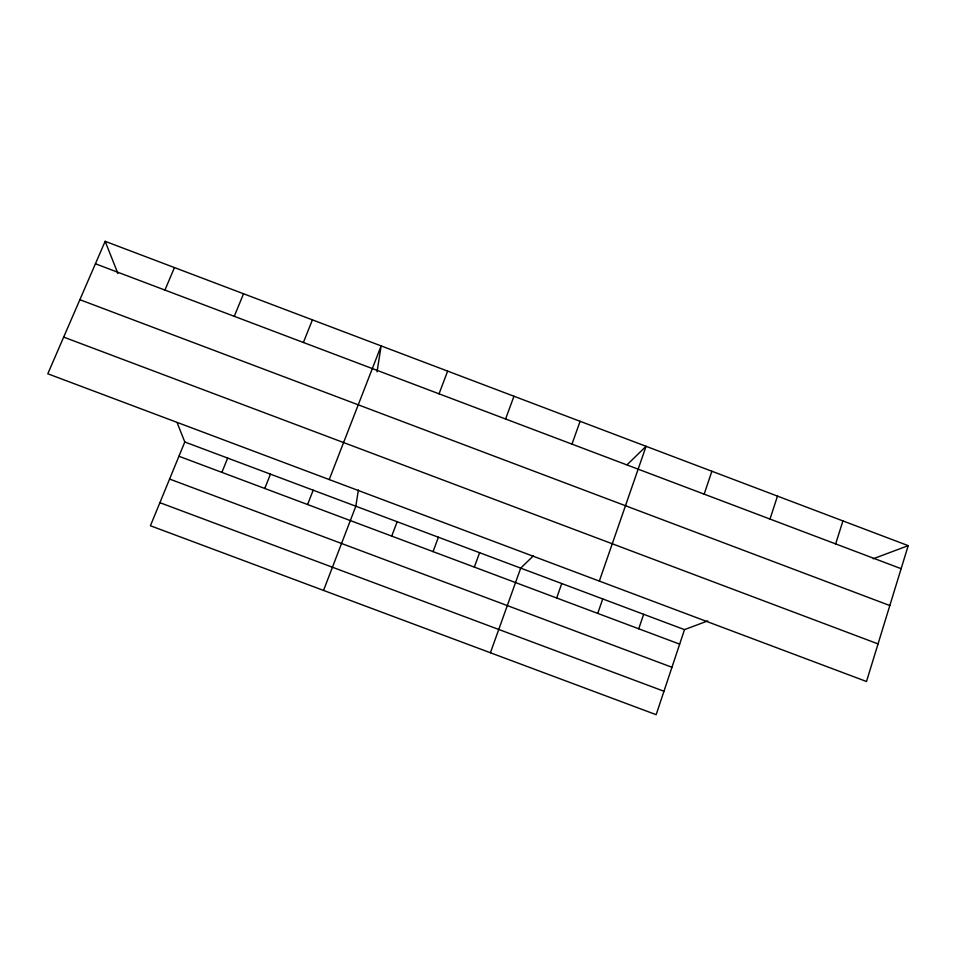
<?xml version="1.0" encoding="UTF-8"?>
<svg xmlns="http://www.w3.org/2000/svg" width="956" height="956" viewBox="0 0 956 956"><rect width="100%" height="100%" fill="white"/><g stroke="black" fill="none" stroke-linecap="round" stroke-linejoin="round"><path stroke-width="1.43" d="M358.392 489.986L355.835 506.202L323.546 590.426M377.034 371.86L381.133 345.905L329.223 479.554M908.2 545.649L866.506 681.509L47.8 373.784L105.148 241.318L908.2 545.649L873.246 558.77M835.652 543.904L842.929 520.912M769.998 519.06L777.491 496.116M707.763 620.898L684.496 629.634L656.163 714.682L150.427 525.752L184.795 441.983L177.099 422.6M704.166 494.144L711.873 471.248M638.739 628.785L643.651 614.29M597.739 613.405L602.746 598.934M599.328 581.081L646.077 446.309L627.16 464.688M556.679 597.99L561.758 583.542M571.963 444.122L580.113 421.309M490.416 652.757L520.709 568.127L533.424 555.771M474.343 567.099L479.601 552.688M505.593 419.003L513.958 396.238M433.068 551.612L438.41 537.224M439.055 393.824L447.635 371.107M391.733 536.101L397.158 521.725M307.581 504.541L313.186 490.189M264.776 488.468L270.452 474.152M303.387 342.475L312.421 319.866M221.888 472.384L227.659 458.079M234.268 316.317L243.529 293.755M164.946 290.086L174.434 267.572M169.582 479.052L671.96 667.276M159.891 502.677L663.966 691.26M63.682 337.11L878.05 643.902M184.795 441.983L684.496 629.634M178.927 456.263L679.668 644.141M95.421 263.772L901.126 568.689M79.874 299.706L889.821 605.542M105.148 241.318L117.935 273.547"/></g></svg>
